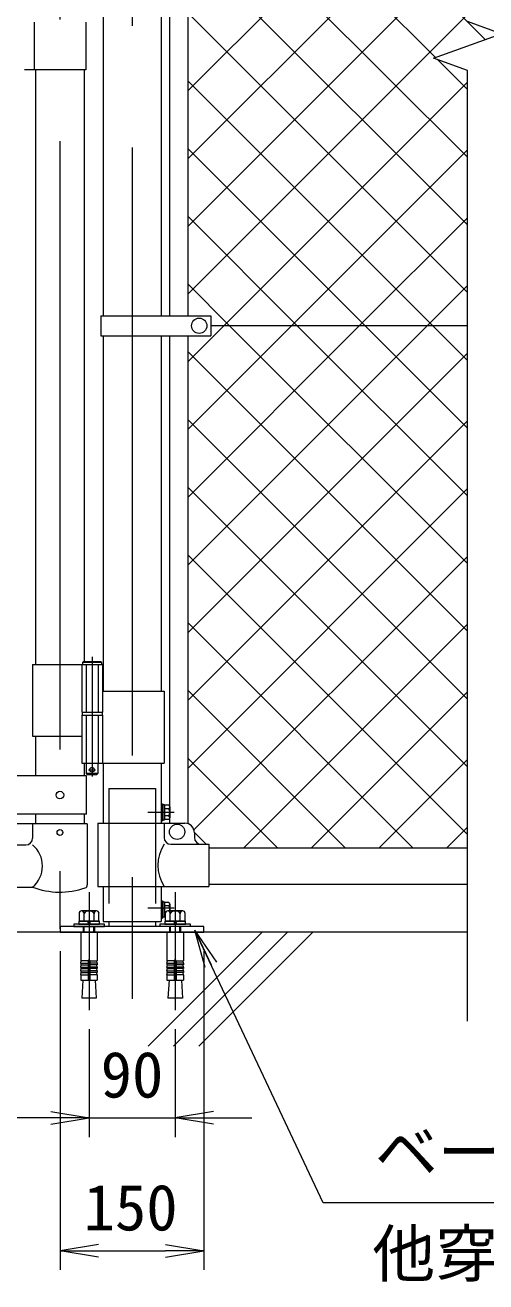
# Model space of a CAD drawing. Units: millimetres, scale not verified. Extents: x -4200 to 4200, y -2970 to 2970.
# Drawn here: x 2130 to 2611, y -604 to 708 of the extents above; entities that cross this region are included whole.
import ezdxf
from ezdxf.enums import TextEntityAlignment as Align

# ---------------------------------------------------------------- set-up
doc = ezdxf.new("R2010")
doc.units = ezdxf.units.MM
doc.header["$LTSCALE"] = 20
doc.linetypes.add('DASHED', pattern=[7.5, 6, -1.5])
doc.linetypes.add('USER1', pattern=[50.8, 31.75, -6.35, 6.35, -6.35])
for name, color, linetype, lineweight in [('0-1_D-BMK', 2, 'USER1', 13), ('0-2_D-STR1', 1, 'Continuous', 18), ('0-3_D-STR3', 3, 'Continuous', 13), ('0-4_D-STR-DIM', 7, 'Continuous', 9), ('0-5_0', 3, 'Continuous', 18), ('0-6_D-STR-TXT', 7, 'Continuous', 9), ('0-7_D-STR2', 7, 'Continuous', 9), ('0-9_D-BGD', 7, 'Continuous', 9), ('0-A_1', 7, 'Continuous', 9)]:
    doc.layers.add(name, color=color, linetype=linetype, lineweight=lineweight)
doc.styles.add('ＭＳ ゴシック', font='')
doc.styles.get('ＭＳ ゴシック').set_extended_font_data('MS Gothic')

# ---------------------------------------------------------------- blocks, each defined once
blk = doc.blocks.new('_Open')
at = {"layer": '0-5_0', "color": 7, "lineweight": 9}
blk.add_line((-20, 3.33), (0, 0), dxfattribs=at)
blk.add_lwpolyline([(-20, -3.33), (0, 0), (-20, 0)], dxfattribs=at)

msp = doc.modelspace()

# ---------------------------------------------------------------- linework, layer by layer
at = {"layer": '0-1_D-BMK'}
for p, q in [((2166.59, 1603.1), (2166.59, -235.29)), ((2241.99, 1596.61), (2241.99, -320.04)), ((2200.15, 48.79), (2200.15, -76.1)), ((2196.52, -69.13), (2203.78, -69.13)), ((2285.97, -113.63), (2258.52, -113.63)), ((2196.99, -197.03), (2196.99, -320.04)), ((2286.99, -197.03), (2286.99, -320.04)), ((2285.97, -213.63), (2258.52, -213.63))]:
    msp.add_line(p, q, dxfattribs=at)
at = {"layer": '0-2_D-STR1'}
for p, q in [((2211.74, 967.87), (2211.74, 404.87)), ((2272.24, 967.87), (2272.24, 404.87)), ((2141.19, 661.37), (2141.19, 40.87)), ((2191.99, 661.37), (2191.99, 43.87)), ((2211.74, 383.87), (2211.74, 12.87)), ((2272.24, 383.87), (2272.24, 12.87)), ((2141.19, -34.13), (2141.19, -75.58)), ((2191.99, -62.13), (2191.99, -75.58)), ((2211.74, -62.13), (2211.74, -124.93)), ((2272.24, -62.13), (2272.24, -124.93)), ((2141.19, -115.58), (2141.19, -125.63)), ((2191.99, -115.58), (2191.99, -125.63)), ((2321.99, -150.63), (2591.99, -150.63)), ((2211.74, -190.93), (2211.74, -227.63)), ((2272.24, -190.93), (2272.24, -227.63)), ((2321.99, -188.63), (2591.99, -188.63)), ((2211.74, -227.63), (2272.24, -227.63))]:
    msp.add_line(p, q, dxfattribs=at)
at = {"layer": '0-3_D-STR3'}
for p, q in [((2281.34, 404.87), (2281.34, 967.87)), ((2300.34, 404.87), (2300.34, 967.87)), ((2139.59, 711.37), (2139.59, 661.37)), ((2193.59, 711.37), (2193.59, 661.37)), ((2193.59, 661.37), (2129.49, 661.37)), ((2209.19, 404.87), (2209.19, 383.87)), ((2209.19, 404.87), (2323.99, 404.87)), ((2323.99, 404.87), (2323.99, 383.87)), ((2591.99, 394.37), (2323.99, 394.37)), ((2209.19, 383.87), (2323.99, 383.87)), ((2281.34, -124.93), (2281.34, 383.87)), ((2300.34, -125.51), (2300.34, 383.87)), ((2138.04, 40.87), (2138.04, -34.13)), ((2138.04, 40.87), (2210.95, 40.87)), ((2189.35, 40.87), (2189.35, -9.13)), ((2210.15, 42.87), (2190.15, 42.87)), ((2191.15, 43.87), (2209.15, 43.87)), ((2210.15, 42.87), (2209.15, 43.87)), ((2210.15, 42.87), (2210.15, 40.87)), ((2210.95, 40.87), (2210.95, -9.13)), ((2210.95, 12.87), (2275.29, 12.87)), ((2275.29, 12.87), (2275.29, -62.13)), ((2189.35, -9.13), (2210.95, -9.13)), ((2189.35, -12.13), (2210.95, -12.13)), ((2189.35, -12.13), (2189.35, -62.13)), ((2189.65, -9.13), (2189.65, -12.13)), ((2189.65, -12.13), (2210.65, -12.13)), ((2210.65, -9.13), (2210.65, -12.13)), ((2210.95, -12.13), (2210.95, -62.13)), ((2138.04, -34.13), (2189.24, -34.13)), ((2189.35, -62.13), (2275.29, -62.13)), ((2194.15, -62.13), (2194.15, -73.13)), ((2195.15, -74.13), (2194.15, -73.13)), ((2194.29, -115.58), (2194.29, -75.58)), ((2195.15, -74.13), (2205.15, -74.13)), ((2205.15, -74.13), (2206.15, -73.13)), ((2272.24, -104.63), (2273.84, -104.63)), ((2273.84, -104.63), (2273.84, -122.63)), ((2194.29, -115.58), (2103.16, -115.58)), ((2280.26, -106.13), (2275.84, -106.13)), ((2275.84, -106.13), (2275.84, -121.13)), ((2280.26, -109.87), (2275.84, -109.87)), ((2280.26, -117.39), (2275.84, -117.39)), ((2281.34, -108), (2281.34, -119.26)), ((2138.04, -125.63), (2111.59, -125.63)), ((2195.14, -125.63), (2138.04, -125.63)), ((2138.04, -125.63), (2138.04, -140.63)), ((2195.14, -125.63), (2195.14, -189.33)), ((2206.29, -124.93), (2296.99, -124.93)), ((2206.29, -124.93), (2206.29, -190.93)), ((2275.39, -124.93), (2275.39, -139.93)), ((2280.26, -121.13), (2275.84, -121.13)), ((2306.99, -134.93), (2306.99, -139.93)), ((2086.59, -147.63), (2131.04, -147.63)), ((2282.39, -146.93), (2321.99, -146.93)), ((2321.99, -146.93), (2321.99, -190.93)), ((2086.59, -191.63), (2138.04, -191.63)), ((2206.29, -190.93), (2321.99, -190.93)), ((2272.24, -206.07), (2273.84, -206.07)), ((2273.84, -206.07), (2273.84, -224.07)), ((2280.26, -207.57), (2275.84, -207.57)), ((2275.84, -207.57), (2275.84, -222.57)), ((2281.34, -209.44), (2281.34, -216.53)), ((2186.6, -219.03), (2186.6, -227.33)), ((2204.79, -216.53), (2189.2, -216.53)), ((2190.99, -216.53), (2202.99, -216.53)), ((2191.8, -227.33), (2191.8, -219.03)), ((2202.19, -227.33), (2202.19, -219.03)), ((2207.38, -227.33), (2207.38, -219.03)), ((2280.26, -211.31), (2275.84, -211.31)), ((2276.61, -218.83), (2275.84, -218.83)), ((2276.6, -222.57), (2275.84, -222.57)), ((2276.6, -219.03), (2276.6, -227.33)), ((2294.79, -216.53), (2279.2, -216.53)), ((2280.99, -216.53), (2292.99, -216.53)), ((2281.8, -227.33), (2281.8, -219.03)), ((2292.19, -227.33), (2292.19, -219.03)), ((2297.38, -227.33), (2297.38, -219.03)), ((2180.99, -230.33), (2180.99, -232.63)), ((2212.99, -230.33), (2180.99, -230.33)), ((2180.99, -232.63), (2212.99, -232.63)), ((2207.74, -227.33), (2186.24, -227.33)), ((2186.24, -227.33), (2186.24, -230.33)), ((2186.24, -230.33), (2207.74, -230.33)), ((2186.6, -227.33), (2207.38, -227.33)), ((2190.99, -232.63), (2190.99, -238.63)), ((2192.07, -238.63), (2192.07, -232.63)), ((2195.49, -227.33), (2196.3, -230.33)), ((2198.49, -230.33), (2197.69, -227.33)), ((2201.91, -238.63), (2201.91, -232.63)), ((2202.99, -238.63), (2202.99, -232.63)), ((2207.74, -230.33), (2207.74, -227.33)), ((2212.99, -232.63), (2212.99, -230.33)), ((2217.69, -227.63), (2217.69, -232.63)), ((2266.29, -227.63), (2266.29, -232.63)), ((2270.99, -230.33), (2270.99, -232.63)), ((2302.99, -230.33), (2270.99, -230.33)), ((2297.74, -227.33), (2276.24, -227.33)), ((2276.24, -227.33), (2276.24, -230.33)), ((2276.24, -230.33), (2297.74, -230.33)), ((2276.6, -227.33), (2297.38, -227.33)), ((2280.99, -232.63), (2280.99, -238.63)), ((2282.07, -238.63), (2282.07, -232.63)), ((2285.49, -227.33), (2286.3, -230.33)), ((2288.49, -230.33), (2287.69, -227.33)), ((2291.91, -238.63), (2291.91, -232.63)), ((2292.99, -238.63), (2292.99, -232.63)), ((2297.74, -230.33), (2297.74, -227.33)), ((2302.99, -232.63), (2302.99, -230.33)), ((2188.34, -238.63), (2188.34, -268.67)), ((2188.34, -238.63), (2205.64, -238.63)), ((2205.64, -238.63), (2205.64, -268.67)), ((2278.34, -238.63), (2278.34, -268.67)), ((2295.64, -238.63), (2295.64, -268.67)), ((2195.99, -268.67), (2188.34, -268.67)), ((2188.34, -271.17), (2188.78, -268.71)), ((2188.34, -271.17), (2195.99, -271.17)), ((2188.34, -271.17), (2188.34, -272.67)), ((2188.34, -272.67), (2195.99, -272.67)), ((2188.34, -275.17), (2188.78, -272.71)), ((2188.34, -275.17), (2195.99, -275.17)), ((2188.34, -275.17), (2188.34, -276.67)), ((2195.99, -268.67), (2195.99, -288.63)), ((2197.99, -268.67), (2205.64, -268.67)), ((2197.99, -268.67), (2197.99, -288.63)), ((2205.64, -271.17), (2197.99, -271.17)), ((2205.64, -272.67), (2197.99, -272.67)), ((2205.64, -275.17), (2197.99, -275.17)), ((2205.64, -271.17), (2205.21, -268.71)), ((2205.64, -275.17), (2205.21, -272.71)), ((2205.64, -271.17), (2205.64, -272.67)), ((2205.64, -275.17), (2205.64, -276.67)), ((2285.99, -268.67), (2278.34, -268.67)), ((2278.34, -271.17), (2278.78, -268.71)), ((2278.34, -271.17), (2285.99, -271.17)), ((2278.34, -271.17), (2278.34, -272.67)), ((2278.34, -272.67), (2285.99, -272.67)), ((2278.34, -275.17), (2278.78, -272.71)), ((2278.34, -275.17), (2285.99, -275.17)), ((2278.34, -275.17), (2278.34, -276.67)), ((2285.99, -268.67), (2285.99, -288.63)), ((2287.99, -268.67), (2295.64, -268.67)), ((2287.99, -268.67), (2287.99, -288.63)), ((2295.64, -271.17), (2287.99, -271.17)), ((2295.64, -272.67), (2287.99, -272.67)), ((2295.64, -275.17), (2287.99, -275.17)), ((2295.64, -271.17), (2295.21, -268.71)), ((2295.64, -275.17), (2295.21, -272.71)), ((2295.64, -271.17), (2295.64, -272.67)), ((2295.64, -275.17), (2295.64, -276.67)), ((2188.34, -276.67), (2195.99, -276.67)), ((2188.34, -279.17), (2188.78, -276.71)), ((2188.34, -279.17), (2195.99, -279.17)), ((2188.34, -279.17), (2188.34, -280.67)), ((2188.34, -283.13), (2188.78, -280.67)), ((2188.34, -280.67), (2195.99, -280.67)), ((2188.34, -283.13), (2195.99, -283.13)), ((2188.34, -283.13), (2188.34, -288.63)), ((2205.64, -276.67), (2197.99, -276.67)), ((2205.64, -279.17), (2197.99, -279.17)), ((2205.64, -280.67), (2197.99, -280.67)), ((2205.64, -283.13), (2197.99, -283.13)), ((2205.64, -279.17), (2205.21, -276.71)), ((2205.64, -283.13), (2205.21, -280.67)), ((2205.64, -279.17), (2205.64, -280.67)), ((2205.64, -283.13), (2205.64, -288.63)), ((2278.34, -276.67), (2285.99, -276.67)), ((2278.34, -279.17), (2278.78, -276.71)), ((2278.34, -279.17), (2285.99, -279.17)), ((2278.34, -279.17), (2278.34, -280.67)), ((2278.34, -283.13), (2278.78, -280.67)), ((2278.34, -280.67), (2285.99, -280.67)), ((2278.34, -283.13), (2285.99, -283.13)), ((2278.34, -283.13), (2278.34, -288.63)), ((2295.64, -276.67), (2287.99, -276.67)), ((2295.64, -279.17), (2287.99, -279.17)), ((2295.64, -280.67), (2287.99, -280.67)), ((2295.64, -283.13), (2287.99, -283.13)), ((2295.64, -279.17), (2295.21, -276.71)), ((2295.64, -283.13), (2295.21, -280.67)), ((2295.64, -279.17), (2295.64, -280.67)), ((2295.64, -283.13), (2295.64, -288.63)), ((2188.34, -288.63), (2205.64, -288.63)), ((2190.5, -288.63), (2189.41, -307.73)), ((2203.49, -288.63), (2204.57, -307.73)), ((2278.34, -288.63), (2295.64, -288.63)), ((2280.5, -288.63), (2279.41, -307.73)), ((2293.49, -288.63), (2294.57, -307.73)), ((2204.57, -307.73), (2189.41, -307.73)), ((2294.57, -307.73), (2279.41, -307.73))]:
    msp.add_line(p, q, dxfattribs=at)
at = {"layer": '0-3_D-STR3', "linetype": 'DASHED'}
for p, q in [((2193.85, 40.87), (2193.85, -9.13)), ((2206.45, 40.87), (2206.45, -9.13)), ((2193.85, -12.13), (2193.85, -62.13)), ((2206.45, -12.13), (2206.45, -62.13)), ((2217.69, -88.63), (2217.69, -227.63)), ((2217.69, -88.63), (2266.29, -88.63)), ((2266.29, -88.63), (2266.29, -227.63))]:
    msp.add_line(p, q, dxfattribs=at)
at = {"layer": '0-3_D-STR3'}
for points in [[(2191.15, 43.87), (2190.15, 42.87), (2190.15, 40.87)], [(2206.15, -62.13), (2206.15, -73.13), (2194.15, -73.13)], [(2194.29, -75.58), (2086.59, -75.58), (2036.59, -125.58)], [(2272.24, -104.63), (2272.24, -122.63), (2273.84, -122.63)], [(2272.24, -206.07), (2272.24, -224.07), (2273.84, -224.07)]]:
    msp.add_lwpolyline(points, dxfattribs=at)
for points in [[(2275.84, -105.93), (2273.84, -105.93), (2273.84, -121.33), (2275.84, -121.33)], [(2275.84, -207.37), (2273.84, -207.37), (2273.84, -222.77), (2275.84, -222.77)], [(2166.99, -238.63), (2316.99, -238.63), (2316.99, -232.63), (2166.99, -232.63)]]:
    msp.add_lwpolyline(points, close=True, dxfattribs=at)
for centre, radius in [((2311.99, 394.37), 8), ((2200.15, -69.13), 2.5), ((2166.59, -95.58), 4), ((2288.99, -133.93), 8), ((2166.59, -134.63), 3)]:
    msp.add_circle(centre, radius, dxfattribs=at)
for centre, radius, start, end in [((2279.18, -108), 2.16, 300, 60), ((2274.26, -113.63), 7.08, 327.93138, 32.06862), ((2279.18, -119.26), 2.16, 300, 60), ((2296.99, -134.93), 10, 0, 90), ((2131.04, -140.63), 7, 270, 0), ((2282.39, -139.93), 7, 180, 270), ((2313.99, -139.93), 7, 180, 270), ((2119.84, -169.63), 28.55, 309.59418, 50.40582), ((2309.61, -168.93), 40.68, 147.25964, 212.74036), ((2166.59, -116.9), 80, 249.0916, 289.22051), ((2191.84, -189.33), 3.3, 289.22051, 0), ((2279.18, -209.44), 2.16, 300, 60), ((2189.2, -219.13), 2.6, 2.20423, 177.79577), ((2196.99, -223.18), 6.65, 38.61324, 141.38676), ((2204.79, -219.13), 2.6, 2.20423, 177.79577), ((2204.79, -219.13), 2.6, 2.20423, 177.79577), ((2279.2, -219.13), 2.6, 2.20423, 177.79577), ((2274.26, -215.07), 7.08, 348.07662, 32.06862), ((2286.99, -223.18), 6.65, 38.61324, 141.38676), ((2294.79, -219.13), 2.6, 2.20423, 177.79577), ((2196.99, -268.67), 1, 0, 180), ((2286.99, -268.67), 1, 0, 180)]:
    msp.add_arc(centre, radius, start, end, dxfattribs=at)
at = {"layer": '0-4_D-STR-DIM'}
for p, q in [((2627.23, 699.19), (2591.99, 712.02)), ((2556.75, 673.54), (2627.23, 699.19)), ((2591.99, 660.72), (2556.75, 673.54)), ((2591.99, -331.63), (2591.99, 660.72)), ((2166.99, -258.63), (2166.99, -591.25)), ((2316.99, -258.63), (2316.99, -591.25)), ((2196.99, -340.04), (2196.99, -452.54)), ((2286.99, -340.04), (2286.99, -452.54)), ((2156.99, -432.54), (2116.99, -432.54)), ((2196.99, -432.54), (2286.99, -432.54)), ((2326.99, -432.54), (2366.99, -432.54)), ((2206.99, -571.25), (2276.99, -571.25))]:
    msp.add_line(p, q, dxfattribs=at)
at = {"layer": '0-6_D-STR-TXT'}
msp.add_lwpolyline([(3288.07, -521.11), (2441.46, -521.11), (2308.15, -238.36)], dxfattribs=at)
at = {"layer": '0-7_D-STR2'}
for p, q in [((2558.77, 674.28), (2300.34, 932.71)), ((2300.34, 639.78), (2591.99, 931.43)), ((2591.99, 570.35), (2300.34, 862)), ((2300.34, 569.07), (2591.99, 860.72)), ((2591.99, 499.64), (2300.34, 791.29)), ((2300.34, 498.36), (2591.99, 790.01)), ((2591.99, 428.92), (2300.34, 720.57)), ((2300.34, 427.65), (2591.99, 719.3)), ((2591.99, 641.06), (2561.08, 671.97)), ((2555.84, 394.37), (2300.34, 649.86)), ((2337.77, 394.37), (2591.99, 648.59)), ((2485.13, 394.37), (2300.34, 579.15)), ((2408.48, 394.37), (2591.99, 577.88)), ((2414.42, 394.37), (2300.34, 508.44)), ((2479.19, 394.37), (2591.99, 507.17)), ((2343.71, 394.37), (2300.34, 437.73)), ((2549.9, 394.37), (2591.99, 436.46)), ((2300.34, 356.94), (2337.77, 394.37)), ((2300.34, 286.23), (2408.48, 394.37)), ((2300.34, 215.52), (2479.19, 394.37)), ((2300.34, 144.81), (2549.9, 394.37)), ((2591.99, 146.08), (2343.71, 394.37)), ((2591.99, 216.79), (2414.42, 394.37)), ((2591.99, 287.5), (2485.13, 394.37)), ((2591.99, 358.21), (2555.84, 394.37)), ((2591.99, 75.37), (2300.34, 367.02)), ((2300.34, 74.1), (2591.99, 365.75)), ((2591.99, 4.66), (2300.34, 296.31)), ((2300.34, 3.39), (2591.99, 295.04)), ((2591.99, -66.05), (2300.34, 225.6)), ((2300.34, -67.32), (2591.99, 224.33)), ((2591.99, -136.76), (2300.34, 154.89)), ((2306.49, -131.89), (2591.99, 153.61)), ((2535.15, -150.63), (2300.34, 84.18)), ((2358.45, -150.63), (2591.99, 82.9)), ((2464.44, -150.63), (2300.34, 13.47)), ((2429.17, -150.63), (2591.99, 12.19)), ((2393.73, -150.63), (2300.34, -57.24)), ((2499.88, -150.63), (2591.99, -58.52)), ((2570.59, -150.63), (2591.99, -129.23)), ((2319.32, -146.93), (2306.96, -134.57)), ((2323.02, -150.63), (2321.99, -149.6))]:
    msp.add_line(p, q, dxfattribs=at)
msp.add_lwpolyline([(2610.61, 693.15), (2325.39, 978.37), (2323.99, 979.77)], dxfattribs=at)
at = {"layer": '0-9_D-BGD'}
for p, q in [((2591.99, -238.63), (-108.01, -238.63)), ((2258.59, -357.69), (2377.65, -238.63))]:
    msp.add_line(p, q, dxfattribs=at)
at = {"layer": '0-A_1'}
for p, q in [((2285.1, -357.69), (2404.16, -238.63)), ((2311.62, -357.69), (2430.68, -238.63))]:
    msp.add_line(p, q, dxfattribs=at)

# ---------------------------------------------------------------- block references
at = {"layer": '0-4_D-STR-DIM', "xscale": 2, "yscale": 2}
for p in [(2196.99, -432.54), (2316.99, -571.25)]:
    msp.add_blockref('_Open', p, dxfattribs=at)
at = {"layer": '0-4_D-STR-DIM', "xscale": 2, "yscale": 2, "rotation": 180}
for p in [(2286.99, -432.54), (2166.99, -571.25)]:
    msp.add_blockref('_Open', p, dxfattribs=at)
at = {"layer": '0-6_D-STR-TXT', "xscale": 2, "yscale": 2, "rotation": 115.24209}
msp.add_blockref('_Open', (2307.3, -236.55), dxfattribs=at)

# ---------------------------------------------------------------- texts
at = {"layer": '0-4_D-STR-DIM', "style": 'ＭＳ ゴシック'}
for s, p in [('90', (2209.12, -425.8)), ('150', (2191.34, -564.5))]:
    msp.add_text(s, height=48.09, dxfattribs=at).set_placement(p, align=Align.BOTTOM_LEFT)
at = {"layer": '0-6_D-STR-TXT', "style": 'ＭＳ ゴシック'}
for s, p in [('ベースプレート 150x150x6 ', (2495.43, -506.5)), ('他穿孔めねじアンカーM12', (2492.81, -612.73))]:
    msp.add_text(s, height=48.09, dxfattribs=at).set_placement(p, align=Align.BOTTOM_LEFT)

doc.saveas('drawing.dxf')
